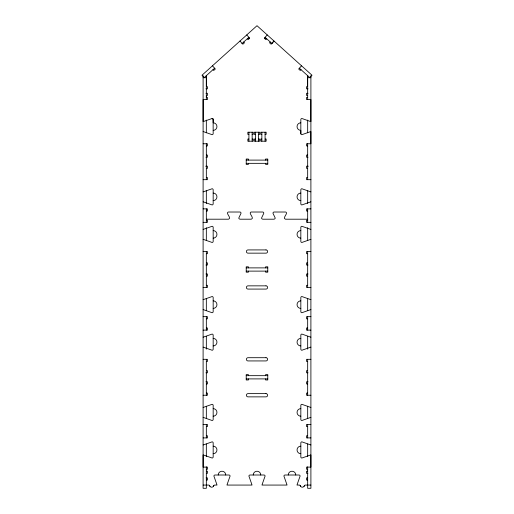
<?xml version="1.0" encoding="UTF-8"?>
<svg xmlns="http://www.w3.org/2000/svg" width="514" height="514" viewBox="0 0 514 514"><rect width="100%" height="100%" fill="white"/><g stroke="black" fill="none" stroke-linecap="round" stroke-linejoin="round"><path stroke-width="0.77" d="M206.339 75.661L206.339 86.654L207.431 86.654L207.418 88.813L205.979 88.813M265.083 38.935L265.083 37.329L272.092 43.639M307.655 469.751L307.655 469.256L306.582 469.256L306.582 467.104L310.899 467.104L310.893 454.941A1.079 1.079 0 0 0 310.584 454.986L301.911 458.025A1.079 1.079 0 0 1 300.831 456.946L300.831 442.933A1.079 1.079 0 0 1 301.911 441.854L310.584 444.893A1.079 1.079 0 0 0 310.893 444.938M307.655 75.661L307.655 86.654L306.582 86.654L306.582 88.813L308.027 88.813M206.332 473.24L207.418 473.388L207.418 471.235L206.339 471.235M213.394 486.353L213.85 485.499M304.063 486.353L304.519 485.499M266.682 38.768L265.963 39.572L264.363 38.132L267.248 34.926M270.248 41.981L269.529 42.784L271.129 44.223L274.013 41.017L271.848 43.42M301.545 65.811L298.66 69.011L300.266 70.457L300.986 69.653M214.614 68.214L204.154 77.633L201.989 75.23L257 25.7L312.011 75.23L309.846 77.633L299.386 68.214M241.895 43.651L248.917 37.329L248.917 38.935M203.107 131.59A1.079 1.079 0 0 1 203.416 131.635L212.089 134.674A1.079 1.079 0 0 0 213.169 133.595L213.117 118.818L212.089 118.509L203.416 121.542A1.079 1.079 0 0 1 203.107 121.587L203.12 99.587L207.431 99.587L207.431 97.435L206.339 97.435L206.339 95.456L207.431 95.456L207.431 93.304L205.979 93.304M203.101 77.717L206.332 77.717M307.668 77.717L310.899 77.717M308.027 93.304L306.582 93.304L306.582 95.456L307.668 95.456M307.668 97.435L306.582 97.435L306.582 99.587L310.899 99.587L310.893 121.587A1.079 1.079 0 0 1 310.584 121.542L301.911 118.509A1.079 1.079 0 0 0 300.831 119.582L300.831 133.595A1.079 1.079 0 0 0 301.911 134.674L310.584 131.635A1.079 1.079 0 0 1 310.893 131.59L310.893 143.753L306.582 143.753L306.582 145.912L307.661 145.912M248.917 134.379L247.838 134.379L247.838 132.22L253.229 132.22L253.229 134.379L252.149 134.379M255.381 134.379L254.308 134.379L254.308 132.22L259.692 132.22L259.692 134.379L258.619 134.379M261.851 134.379L260.771 134.379L260.771 132.22L266.162 132.22L266.162 134.379L265.083 134.379M248.917 139.05L247.838 139.05L247.838 141.202L253.229 141.202L253.229 139.05L252.149 139.05M255.381 139.05L254.308 139.05L254.308 141.202L259.692 141.202L259.692 139.05L258.619 139.05M261.851 139.05L260.771 139.05L260.771 141.202L266.162 141.202L266.162 139.05L265.083 139.05M203.101 143.753L207.418 143.753L207.418 145.912L206.339 145.912M206.339 155.074L207.418 155.074L207.418 157.226L205.986 157.226M307.661 155.074L306.582 155.074L306.582 157.226L308.014 157.226M246.219 160.098L267.781 160.098M246.219 163.336L267.781 163.336M205.696 166.208L207.418 166.208L207.418 168.367L206.339 168.367M308.304 166.208L306.582 166.208L306.582 168.367L307.661 168.367M206.339 177.523L207.418 177.523L207.418 179.682L203.101 179.682M307.661 177.523L306.582 177.523L306.582 179.682L310.899 179.682M203.101 208.87L207.418 208.87L207.418 211.029L206.339 211.029M310.899 208.87L306.582 208.87L306.582 211.029L307.661 211.029M206.339 219.202L228.557 219.202C231.339 218.437 227.747 214.91 227.573 213.561A1.079 1.079 0 0 1 228.544 212.019L239.935 212.019A1.079 1.079 0 0 1 240.905 213.561L238.952 217.66A1.079 1.079 0 0 0 239.016 218.701L239.929 219.202L251.314 219.202C254.096 218.437 250.511 214.91 250.331 213.561A1.079 1.079 0 0 1 251.307 212.019L262.693 212.019A1.079 1.079 0 0 1 263.669 213.561L261.716 217.66A1.079 1.079 0 0 0 261.774 218.701L262.686 219.202L274.071 219.202L274.984 218.701A1.079 1.079 0 0 0 275.048 217.66L273.095 213.561A1.079 1.079 0 0 1 274.065 212.019L285.456 212.019A1.079 1.079 0 0 1 286.426 213.561C286.253 214.91 282.661 218.437 285.443 219.202L307.655 219.202L307.655 220.191L306.582 220.191L306.582 222.344L310.899 222.344M206.339 220.191L207.418 220.191L207.418 222.344L203.101 222.344M203.101 251.539L207.418 251.539L207.418 253.691L206.339 253.691M310.899 251.539L306.582 251.539L306.582 253.691L307.661 253.691M206.339 262.853L207.418 262.853L207.418 265.012L205.986 265.012M307.661 262.853L306.582 262.853L306.582 265.012L308.014 265.012M246.219 267.884L267.781 267.884M246.219 271.116L267.781 271.116M205.986 273.994L207.418 273.994L207.418 276.147L206.339 276.147M308.014 273.994L306.582 273.994L306.582 276.147L307.661 276.147M206.339 285.309L207.418 285.309L207.418 287.467L203.101 287.467M307.661 285.309L306.582 285.309L306.582 287.467L310.899 287.467M203.101 316.656L207.418 316.656L207.418 318.808L206.339 318.808M310.899 316.656L306.582 316.656L306.582 318.808L307.661 318.808M206.339 327.971L207.418 327.971L207.418 330.129L203.101 330.129M307.661 327.971L306.582 327.971L306.582 330.129L310.899 330.129M203.101 359.318L207.418 359.318L207.418 361.477L206.339 361.477M310.899 359.318L306.582 359.318L306.582 361.477L307.661 361.477M206.339 370.639L207.418 370.639L207.418 372.791L205.986 372.791M307.661 370.639L306.582 370.639L306.582 372.791L308.014 372.791M246.219 375.67L267.781 375.67M246.219 378.902L267.781 378.902M205.986 381.774L207.418 381.774L207.418 383.932L206.339 383.932M308.014 381.774L306.582 381.774L306.582 383.932L307.661 383.932M206.339 393.094L207.418 393.094L207.418 395.247L203.101 395.247M307.661 393.094L306.582 393.094L306.582 395.247L310.899 395.247M203.101 424.435L207.418 424.435L207.418 426.594L206.339 426.594M310.899 424.435L306.582 424.435L306.582 426.594L307.661 426.594M206.339 435.756L207.418 435.756L207.418 437.909L203.101 437.909M307.661 435.756L306.582 435.756L306.582 437.909L310.899 437.909M206.339 469.256L207.418 469.256L207.418 467.104L203.101 467.104L203.107 454.941A1.079 1.079 0 0 1 203.416 454.986L212.089 458.025A1.079 1.079 0 0 0 213.169 456.946L213.169 442.933A1.079 1.079 0 0 0 212.089 441.854L203.416 444.893A1.079 1.079 0 0 1 203.107 444.938M307.655 471.235L306.582 471.235L306.582 473.388L307.873 473.388M206.127 477.879L207.418 477.879L207.418 480.037L206.339 480.037M307.655 477.879L306.582 477.879L306.582 480.037L307.655 480.037M203.101 485.068L208.613 485.068A1.079 1.079 0 0 1 209.628 485.788A2.159 2.159 0 0 0 213.696 485.788A1.079 1.079 0 0 1 214.711 485.068L216.985 485.068A1.079 1.079 0 0 0 216.94 484.76L213.908 476.086A1.079 1.079 0 0 1 214.981 475.007L228.993 475.007A1.079 1.079 0 0 1 230.073 476.086L227.034 484.76A1.079 1.079 0 0 0 226.989 485.068L251.995 485.068A1.079 1.079 0 0 0 251.95 484.76L248.917 476.086A1.079 1.079 0 0 1 249.997 475.007L264.003 475.007A1.079 1.079 0 0 1 265.083 476.086L262.05 484.76A1.079 1.079 0 0 0 262.005 485.068L287.011 485.068A1.079 1.079 0 0 0 286.966 484.76L283.927 476.086A1.079 1.079 0 0 1 285.007 475.007L299.019 475.007A1.079 1.079 0 0 1 300.092 476.086L297.06 484.76A1.073 1.073 0 0 0 297.015 485.068L299.289 485.068A1.079 1.079 0 0 1 300.304 485.788A2.159 2.159 0 0 0 304.372 485.788A1.079 1.079 0 0 1 305.387 485.068L310.899 485.068M246.752 34.926L249.637 38.132L248.037 39.572L247.318 38.768M243.752 41.981L244.471 42.784L242.871 44.223L239.987 41.017M212.455 65.811L215.34 69.011L213.734 70.457L213.014 69.653M300.15 485.499L300.606 486.353M209.481 485.499L209.937 486.353M300.851 133.794L300.831 130.363A3.771 3.771 0 0 1 297.06 126.592A3.771 3.771 0 0 1 300.831 122.82M213.149 119.389L213.169 122.82A3.771 3.771 0 0 1 216.94 126.592A3.771 3.771 0 0 1 213.169 130.363M310.899 75.59L310.899 488.3L307.668 488.3L307.668 466.828M307.668 75.59L307.668 99.587M307.668 120.077L307.668 132.83M307.668 143.753L307.668 179.682M307.668 190.668L307.668 203.505M307.668 208.87L307.668 222.344M307.668 227.708L307.668 240.552M307.668 251.539L307.668 287.467M307.668 298.448L307.668 310.488M307.668 316.656L307.668 330.129M307.668 336.297L307.668 349.141M307.668 359.318L307.668 395.247M307.668 406.233L307.668 418.267M307.668 424.435L307.668 437.909M307.668 443.993L307.668 456.554M265.622 160.098L265.622 159.025L267.781 159.025L267.781 164.409L265.622 164.409L265.622 163.336M265.622 267.884L265.622 266.805L267.781 266.805L267.781 272.195L265.622 272.195L265.622 271.116M265.622 375.67L265.622 374.59L267.781 374.59L267.781 379.981L265.622 379.981L265.622 378.902M265.083 132.22L265.083 141.202M261.851 132.22L261.851 141.202M258.619 132.22L258.619 141.202M255.381 132.22L255.381 141.202M252.149 132.22L252.149 141.202M248.917 132.22L248.917 141.202M248.378 160.098L248.378 159.025L246.219 159.025L246.219 164.409L248.378 164.409L248.378 163.336M248.378 267.884L248.378 266.805L246.219 266.805L246.219 272.195L248.378 272.195L248.378 271.116M248.378 375.67L248.378 374.59L246.219 374.59L246.219 379.981L248.378 379.981L248.378 378.902M206.332 75.59L206.332 99.587M206.332 120.077L206.332 132.83M206.332 143.753L206.332 179.682M206.332 190.668L206.332 203.505M206.332 208.87L206.332 222.344M206.332 227.708L206.332 240.552M206.332 251.539L206.332 287.467M206.332 298.448L206.332 310.488M206.332 316.656L206.332 330.129M206.332 336.297L206.332 349.141M206.332 359.318L206.332 395.247M206.332 406.233L206.332 418.267M206.332 424.435L206.332 437.909M206.332 443.993L206.332 456.554M206.332 466.828L206.332 488.3L203.101 488.3L203.101 75.59M203.107 191.844A1.079 1.079 0 0 0 203.416 191.799L212.089 188.76A1.079 1.079 0 0 1 213.169 189.839L213.169 203.852A1.079 1.079 0 0 1 212.089 204.932L203.416 201.893A1.079 1.079 0 0 0 203.107 201.848M310.893 191.844A1.079 1.079 0 0 1 310.584 191.799L301.911 188.76A1.079 1.079 0 0 0 300.831 189.839L300.831 203.852A1.079 1.079 0 0 0 301.911 204.932L310.584 201.893A1.079 1.079 0 0 1 310.893 201.848M300.831 200.621A3.771 3.771 0 0 1 297.06 196.843A3.771 3.771 0 0 1 300.831 193.071M213.169 193.071A3.771 3.771 0 0 1 216.94 196.843A3.771 3.771 0 0 1 213.169 200.621M203.107 239.376A1.079 1.079 0 0 1 203.416 239.421L212.089 242.454A1.079 1.079 0 0 0 213.169 241.381L213.169 227.368A1.079 1.079 0 0 0 212.089 226.288L203.416 229.328A1.079 1.079 0 0 1 203.107 229.372M310.893 229.372A1.079 1.079 0 0 1 310.584 229.328L301.911 226.288A1.079 1.079 0 0 0 300.831 227.368L300.831 241.381A1.079 1.079 0 0 0 301.911 242.454L310.584 239.421A1.079 1.079 0 0 1 310.893 239.376M300.831 238.143A3.771 3.771 0 0 1 297.06 234.371A3.771 3.771 0 0 1 300.831 230.6M213.169 230.6A3.771 3.771 0 0 1 216.94 234.371A3.771 3.771 0 0 1 213.169 238.143M218.219 475.007A3.771 3.771 0 0 1 221.99 471.235A3.771 3.771 0 0 1 225.762 475.007M253.229 475.007A3.771 3.771 0 0 1 257 471.235A3.771 3.771 0 0 1 260.771 475.007M288.238 475.007A3.771 3.771 0 0 1 292.01 471.235A3.771 3.771 0 0 1 295.781 475.007M203.107 407.409A1.079 1.079 0 0 0 203.416 407.364L212.089 404.325A1.079 1.079 0 0 1 213.169 405.405L213.169 419.418A1.079 1.079 0 0 1 212.089 420.497L203.416 417.458A1.079 1.079 0 0 0 203.107 417.413M213.169 408.636A3.771 3.771 0 0 1 216.94 412.414A3.771 3.771 0 0 1 213.169 416.186M213.169 446.165A3.771 3.771 0 0 1 216.94 449.936A3.771 3.771 0 0 1 213.169 453.714M310.893 417.413A1.079 1.079 0 0 0 310.584 417.458L301.911 420.497A1.079 1.079 0 0 1 300.831 419.418L300.831 405.405A1.079 1.079 0 0 1 301.911 404.325L310.584 407.364A1.079 1.079 0 0 0 310.893 407.409M300.831 453.714A3.771 3.771 0 0 1 297.06 449.936A3.771 3.771 0 0 1 300.831 446.165M300.831 416.186A3.771 3.771 0 0 1 297.06 412.414A3.771 3.771 0 0 1 300.831 408.636M203.107 299.623A1.079 1.079 0 0 0 203.416 299.578L212.089 296.546A1.079 1.079 0 0 1 213.169 297.625L213.169 311.632A1.079 1.079 0 0 1 212.089 312.711L203.416 309.679A1.079 1.079 0 0 0 203.107 309.634M213.169 300.857A3.771 3.771 0 0 1 216.94 304.629A3.771 3.771 0 0 1 213.169 308.4M203.107 337.152A1.079 1.079 0 0 0 203.416 337.107L212.089 334.074A1.079 1.079 0 0 1 213.169 335.147L213.169 349.16A1.079 1.079 0 0 1 212.089 350.24L203.416 347.207A1.079 1.079 0 0 0 203.107 347.156M213.169 338.385A3.771 3.771 0 0 1 216.94 342.157A3.771 3.771 0 0 1 213.169 345.928M310.893 347.156A1.079 1.079 0 0 0 310.584 347.207L301.911 350.24A1.079 1.079 0 0 1 300.831 349.16L300.831 335.147A1.079 1.079 0 0 1 301.911 334.074L310.584 337.107A1.079 1.079 0 0 0 310.893 337.152M310.893 309.634A1.079 1.079 0 0 0 310.584 309.679L301.911 312.711A1.079 1.079 0 0 1 300.831 311.632L300.831 297.625A1.079 1.079 0 0 1 301.911 296.546L310.584 299.578A1.079 1.079 0 0 0 310.893 299.623M300.831 345.928A3.771 3.771 0 0 1 297.06 342.157A3.771 3.771 0 0 1 300.831 338.385M300.831 308.4A3.771 3.771 0 0 1 297.06 304.629A3.771 3.771 0 0 1 300.831 300.857M212.089 118.509A1.079 1.079 0 0 1 213.169 119.582M265.982 249.92L248.018 249.92A1.619 1.619 0 0 0 246.399 251.539A1.619 1.619 0 0 0 248.018 253.151L265.982 253.151A1.619 1.619 0 0 0 267.601 251.539A1.619 1.619 0 0 0 265.982 249.92M265.982 285.848L248.018 285.848A1.619 1.619 0 0 0 246.399 287.467A1.619 1.619 0 0 0 248.018 289.08L265.982 289.08A1.619 1.619 0 0 0 267.601 287.467A1.619 1.619 0 0 0 265.982 285.848M265.982 357.705L248.018 357.705A1.619 1.619 0 0 0 246.399 359.318A1.619 1.619 0 0 0 248.018 360.937L265.982 360.937A1.619 1.619 0 0 0 267.601 359.318A1.619 1.619 0 0 0 265.982 357.705M265.982 393.628L248.018 393.628A1.619 1.619 0 0 0 246.399 395.247A1.619 1.619 0 0 0 248.018 396.866L265.982 396.866A1.619 1.619 0 0 0 267.601 395.247A1.619 1.619 0 0 0 265.982 393.628"/></g></svg>
